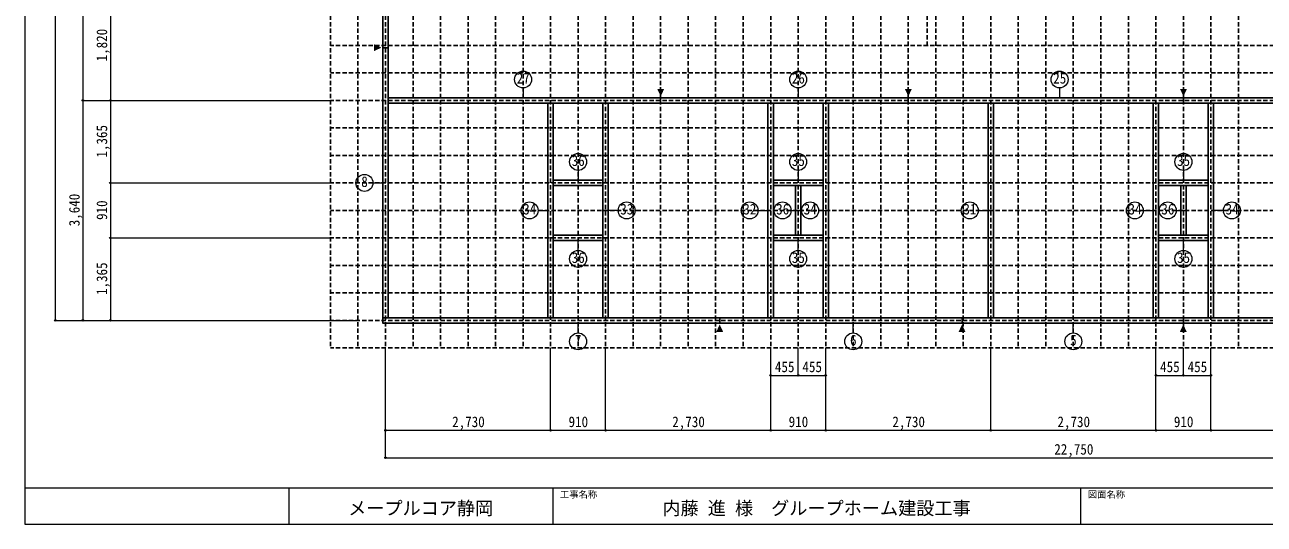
# Model space of a CAD drawing. Units: millimetres at full size, sheet at 1:60. Extents: x -17340 to 17340, y -12120 to 12120.
# Drawn here: x -17340 to 3157, y -12120 to -3851 of the extents above; entities that cross this region are included whole.
import ezdxf
from ezdxf.enums import TextEntityAlignment as Align

# ---------------------------------------------------------------- set-up
doc = ezdxf.new("R2010")
doc.units = ezdxf.units.MM
doc.header["$LTSCALE"] = 60
doc.header["$PDMODE"] = 32
doc.header["$PDSIZE"] = 24
doc.linetypes.add('DASHED1', pattern=[1.8, 1.2, -0.6])
for name, color, linetype, lineweight in [('0-0_原稿', 7, 'Continuous', 18), ('3-4', 7, 'Continuous', 15), ('3-B', 6, 'Continuous', 9)]:
    doc.layers.add(name, color=color, linetype=linetype, lineweight=lineweight)
for name, color, linetype in [('0-1', 6, 'DASHED1'), ('0-A', 7, 'Continuous'), ('3-0', 134, 'Continuous'), ('3-8', 134, 'Continuous'), ('3-9', 1, 'Continuous'), ('3-E', 6, 'DASHED1')]:
    doc.layers.add(name, color=color, linetype=linetype)
doc.styles.add('ＭＳ ゴシック', font='')
doc.styles.get('ＭＳ ゴシック').set_extended_font_data('MS Gothic')

msp = doc.modelspace()

# ---------------------------------------------------------------- linework, layer by layer
at = {"layer": '0-0_原稿'}
for p, q in [((-17340, 12120), (-17340, -12120)), ((-17340, -11520), (17340, -11520)), ((-12975, -11520), (-12975, -12120)), ((-8610, -11520), (-8610, -12120)), ((120, -11520), (120, -12120)), ((-17340, -12120), (17340, -12120))]:
    msp.add_line(p, q, dxfattribs=at)
at = {"layer": '0-1'}
for p, q in [((-12285, 9910), (-12285, -9200)), ((-11830, 9910), (-11830, -9200)), ((-11375, 9910), (-11375, -9200)), ((-10920, 9910), (-10920, -9200)), ((-10465, 9910), (-10465, -9200)), ((-10010, 9910), (-10010, -9200)), ((-9555, 9910), (-9555, -9200)), ((-9100, 9910), (-9100, -9200)), ((-8645, 9910), (-8645, -9200)), ((-8190, 9910), (-8190, -9200)), ((-7735, 9910), (-7735, -9200)), ((-7280, 9910), (-7280, -9200)), ((-6825, 9910), (-6825, -9200)), ((-6370, 9910), (-6370, -9200)), ((-5915, 9910), (-5915, -9200)), ((-5460, 9910), (-5460, -9200)), ((-5005, 9910), (-5005, -9200)), ((-4550, 9910), (-4550, -9200)), ((-4095, 9910), (-4095, -9200)), ((-3640, 9910), (-3640, -9200)), ((-3185, 9910), (-3185, -9200)), ((-2730, 9910), (-2730, -9200)), ((-2275, 9910), (-2275, -9200)), ((-1820, 9910), (-1820, -9200)), ((-1365, 9910), (-1365, -9200)), ((-910, 9910), (-910, -9200)), ((-455, 9910), (-455, -9200)), ((0, 9910), (0, -9200)), ((455, 9910), (455, -9200)), ((910, 9910), (910, -9200)), ((1365, 9910), (1365, -9200)), ((1820, 9910), (1820, -9200)), ((2275, 9910), (2275, -9200)), ((2730, 9910), (2730, -9200)), ((12285, -4195), (-12285, -4195)), ((12285, -4650), (-12285, -4650)), ((12285, -5105), (-12285, -5105)), ((12285, -5560), (-12285, -5560)), ((12285, -6015), (-12285, -6015)), ((12285, -6470), (-12285, -6470)), ((12285, -6925), (-12285, -6925)), ((12285, -7380), (-12285, -7380)), ((12285, -7835), (-12285, -7835)), ((12285, -8290), (-12285, -8290)), ((12285, -8745), (-12285, -8745)), ((12285, -9200), (-12285, -9200))]:
    msp.add_line(p, q, dxfattribs=at)
at = {"layer": '3-0'}
for p, q in [((-11330.5, 2859.5), (-11330.5, -8700.5)), ((11330.5, -5060.5), (-11330.5, -5060.5)), ((11330.5, -5149.5), (-11330.5, -5149.5)), ((-8689.5, -5150), (-8689.5, -8700.5)), ((-8600.5, -5150), (-8600.5, -8700.5)), ((-7779.5, -8700.5), (-7779.5, -5150)), ((-7690.5, -8700.5), (-7690.5, -5150)), ((-5049.5, -5150), (-5049.5, -8700.5)), ((-4960.5, -5150), (-4960.5, -8700.5)), ((-4139.5, -8700.5), (-4139.5, -5150)), ((-4050.5, -8700.5), (-4050.5, -5150)), ((-1409.5, -5149.5), (-1409.5, -8700.5)), ((-1320.5, -5149.5), (-1320.5, -8700.5)), ((1320.5, -5150), (1320.5, -8700.5)), ((1409.5, -5150), (1409.5, -8700.5)), ((2230.5, -8700.5), (2230.5, -5150)), ((2319.5, -8700.5), (2319.5, -5150)), ((-8600.5, -6425.5), (-7779.5, -6425.5)), ((-8600.5, -6514.5), (-7779.5, -6514.5)), ((-4960.5, -6425.5), (-4139.5, -6425.5)), ((-4960.5, -6514.5), (-4139.5, -6514.5)), ((-4594.5, -6514.5), (-4594.5, -7335.5)), ((-4505.5, -6514.5), (-4505.5, -7335.5)), ((1409.5, -6425.5), (2230.5, -6425.5)), ((1409.5, -6514.5), (2230.5, -6514.5)), ((1775.5, -6514.5), (1775.5, -7335.5)), ((1864.5, -6514.5), (1864.5, -7335.5)), ((-7779.5, -7335.5), (-8600.5, -7335.5)), ((-4139.5, -7335.5), (-4960.5, -7335.5)), ((2230.5, -7335.5), (1409.5, -7335.5)), ((-7779.5, -7424.5), (-8600.5, -7424.5)), ((-4139.5, -7424.5), (-4960.5, -7424.5)), ((2230.5, -7424.5), (1409.5, -7424.5)), ((-11419.5, -8700.5), (11419.5, -8700.5))]:
    msp.add_line(p, q, dxfattribs=at)
msp.add_lwpolyline([(-11419.5, 2859.5), (-11419.5, -8789.5), (11419.5, -8789.5), (11419.5, 399.5)], dxfattribs=at)
at = {"layer": '3-4'}
for p, q in [((-9100, -4897.17), (-9100, -5060.5)), ((-4550, -4897.17), (-4550, -5060.5)), ((-227.5, -4897.17), (-227.5, -5060.5)), ((-8190, -6262.17), (-8190, -6425.5)), ((-4550, -6262.17), (-4550, -6425.5)), ((1820, -6262.17), (1820, -6425.5)), ((-11582.83, -6470), (-11419.5, -6470)), ((-8852.83, -6925), (-8689.5, -6925)), ((-7527.17, -6925), (-7690.5, -6925)), ((-5212.83, -6925), (-5049.5, -6925)), ((-4668.83, -6925), (-4505.5, -6925)), ((-4213.83, -6925), (-4050.5, -6925)), ((-1572.83, -6925), (-1409.5, -6925)), ((1157.17, -6925), (1320.5, -6925)), ((1701.17, -6925), (1864.5, -6925)), ((2482.83, -6925), (2319.5, -6925)), ((-8190, -7587.83), (-8190, -7424.5)), ((-4550, -7587.83), (-4550, -7424.5)), ((1820, -7587.83), (1820, -7424.5)), ((-8190, -8952.83), (-8190, -8789.5)), ((-3640, -8952.83), (-3640, -8789.5)), ((0, -8952.83), (0, -8789.5))]:
    msp.add_line(p, q, dxfattribs=at)
for centre in [(-9100, -4757.17), (-4550, -4757.17), (-227.5, -4757.17), (-8190, -6122.17), (-4550, -6122.17), (1820, -6122.17), (-11722.83, -6470), (-8992.83, -6925), (-7387.17, -6925), (-5352.83, -6925), (-4808.83, -6925), (-4353.83, -6925), (-1712.83, -6925), (1017.17, -6925), (1561.17, -6925), (2622.83, -6925), (-8190, -7727.83), (-4550, -7727.83), (1820, -7727.83), (-8190, -9092.83), (-3640, -9092.83), (0, -9092.83)]:
    msp.add_circle(centre, 140, dxfattribs=at)
at = {"layer": '3-8'}
for p, q in [((-11419.5, -4232), (-11330.5, -4232)), ((-6825, -5060.5), (-6825, -5149.5)), ((-2730, -5060.5), (-2730, -5149.5)), ((1820, -5060.5), (1820, -5149.5)), ((-5846.5, -8700.5), (-5846.5, -8789.5)), ((-1839, -8700.5), (-1839, -8789.5)), ((1820, -8700.5), (1820, -8789.5))]:
    msp.add_line(p, q, dxfattribs=at)
at = {"layer": '3-B', "color": 4}
for p, q in [((-16835, 5315), (-16835, -8745)), ((-16380, 355), (-16380, -5105)), ((-15925, -3285), (-15925, -5105)), ((-16380, -5105), (-16380, -8745)), ((-15925, -5105), (-15925, -6470)), ((-15925, -6470), (-15925, -7380)), ((-15925, -7380), (-15925, -8745)), ((-5005, -9655), (-4550, -9655)), ((-4550, -9655), (-4095, -9655)), ((1365, -9655), (1820, -9655)), ((1820, -9655), (2275, -9655)), ((-11375, -10565), (-8645, -10565)), ((-8645, -10565), (-7735, -10565)), ((-7735, -10565), (-5005, -10565)), ((-5005, -10565), (-4095, -10565)), ((-4095, -10565), (-1365, -10565)), ((-1365, -10565), (1365, -10565)), ((1365, -10565), (2275, -10565)), ((2275, -10565), (5005, -10565)), ((-11375, -11020), (11375, -11020))]:
    msp.add_line(p, q, dxfattribs=at)
at = {"layer": '3-B'}
for p, q in [((-16380, -5105), (-12285, -5105)), ((-15925, -5105), (-12285, -5105)), ((-15925, -6470), (-12285, -6470)), ((-15925, -7380), (-12285, -7380)), ((-16835, -8745), (-11830, -8745)), ((-16380, -8745), (-12285, -8745)), ((-15925, -8745), (-12285, -8745)), ((-11375, -11020), (-11375, -9200)), ((-11375, -10565), (-11375, -9200)), ((-8645, -10565), (-8645, -9200)), ((-7735, -10565), (-7735, -9200)), ((-5005, -10565), (-5005, -9200)), ((-5005, -9655), (-5005, -9200)), ((-4550, -9655), (-4550, -9200)), ((-4095, -10565), (-4095, -9200)), ((-4095, -9655), (-4095, -9200)), ((-1365, -10565), (-1365, -9200)), ((1365, -10565), (1365, -9200)), ((1365, -9655), (1365, -9200)), ((1820, -9655), (1820, -9200)), ((2275, -10565), (2275, -9200)), ((2275, -9655), (2275, -9200))]:
    msp.add_line(p, q, dxfattribs=at)
at = {"layer": '3-B', "color": 1}
for p in [(-16380, -5105), (-15925, -5105), (-15925, -6470), (-15925, -7380), (-16835, -8745), (-16380, -8745), (-15925, -8745), (-5005, -9655), (-4550, -9655), (-4095, -9655), (1365, -9655), (1820, -9655), (2275, -9655), (-11375, -10565), (-8645, -10565), (-7735, -10565), (-5005, -10565), (-4095, -10565), (-1365, -10565), (1365, -10565), (2275, -10565), (-11375, -11020)]:
    msp.add_point(p, dxfattribs=at)
at = {"layer": '3-E'}
msp.add_line((-2415, -1106.96), (-2415, -4195), dxfattribs=at)

# ---------------------------------------------------------------- texts
at = {"layer": '0-0_原稿', "color": 4, "style": 'ＭＳ ゴシック'}
for s, p in [('工事名称', (-8490, -11715)), ('図面名称', (240, -11715))]:
    msp.add_text(s, height=110, dxfattribs=at).set_placement(p, align=Align.BOTTOM_LEFT)
at = {"layer": '0-A', "style": 'ＭＳ ゴシック'}
for s, p in [('メープルコア静岡', (-11992.5, -12030)), ('内藤 進 様  グループホーム建設工事', (-6795, -12030))]:
    msp.add_text(s, height=219.9, dxfattribs=at).set_placement(p, align=Align.BOTTOM_LEFT)
at = {"layer": '3-4', "style": 'ＭＳ ゴシック', "width": 0.9}
for s, p in [('27', (-9205, -4877.17)), ('26', (-4655, -4877.17)), ('25', (-332.5, -4877.17)), ('36', (-8295, -6242.17)), ('35', (-4655, -6242.17)), ('35', (1715, -6242.17)), ('8', (-11775.33, -6590)), ('34', (-9097.83, -7045)), ('33', (-7492.17, -7045)), ('32', (-5457.83, -7045)), ('36', (-4913.83, -7045)), ('34', (-4458.83, -7045)), ('31', (-1817.83, -7045)), ('34', (912.17, -7045)), ('36', (1456.17, -7045)), ('34', (2517.83, -7045)), ('36', (-8295, -7847.83)), ('35', (-4655, -7847.83)), ('35', (1715, -7847.83)), ('7', (-8242.5, -9212.83)), ('6', (-3692.5, -9212.83)), ('5', (-52.5, -9212.83))]:
    msp.add_text(s, height=176, dxfattribs=at).set_placement(p, align=Align.BOTTOM_LEFT)
at = {"layer": '3-9', "style": 'ＭＳ ゴシック', "width": 0.8}
for rotation, p in [(90, (-11419.5, -4292)), (180, (-5786.5, -8789.5)), (180, (-1779, -8789.5)), (180, (1880, -8789.5))]:
    msp.add_text('▼', height=110, rotation=rotation, dxfattribs=at).set_placement(p, align=Align.BOTTOM_LEFT)
for p in [(-6885, -5060.5), (-2790, -5060.5), (1760, -5060.5)]:
    msp.add_text('▼', height=110, dxfattribs=at).set_placement(p, align=Align.BOTTOM_LEFT)
at = {"layer": '3-B', "color": 7, "style": 'ＭＳ ゴシック', "width": 0.9}
for s, p in [('1,820', (-15925, -4457.5)), ('1,365', (-15925, -6050)), ('3,640', (-16380, -7187.5)), ('910', (-15925, -7082.5)), ('1,365', (-15925, -8325))]:
    msp.add_text(s, height=176, rotation=90, dxfattribs=at).set_placement(p, align=Align.BOTTOM_LEFT)
for s, p in [('455', (-4935, -9655)), ('455', (-4480, -9655)), ('455', (1435, -9655)), ('455', (1890, -9655)), ('2,730', (-10272.5, -10565)), ('910', (-8347.5, -10565)), ('2,730', (-6632.5, -10565)), ('910', (-4707.5, -10565)), ('2,730', (-2992.5, -10565)), ('2,730', (-262.5, -10565)), ('910', (1662.5, -10565)), ('22,750', (-315, -11020))]:
    msp.add_text(s, height=176, dxfattribs=at).set_placement(p, align=Align.BOTTOM_LEFT)

doc.saveas('drawing.dxf')
